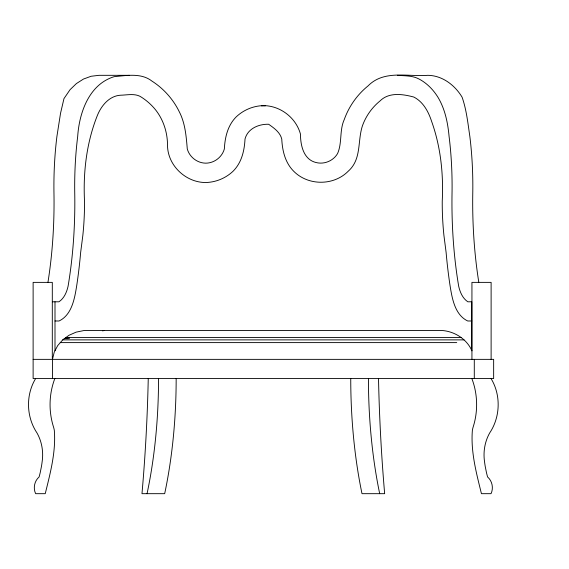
<?xml version="1.0" encoding="UTF-8"?>
<svg xmlns="http://www.w3.org/2000/svg" width="569" height="569" viewBox="0 0 569 569"><rect width="100%" height="100%" fill="white"/><g stroke="black" fill="none" stroke-linecap="round" stroke-linejoin="round"><path stroke-width="0.85" d="M54.837 378.541C48.913 394.04 48.507 411.501 53.607 427.276A38.614 34.005 0 0 1 54.318 430.37C56.047 451.793 50.292 473.145 45.243 493.679L35.648 493.679C32.966 488.131 34.439 480.997 39.09 476.957A106.296 103.736 0 0 0 40.25 472.448L41.466 466.367A104.525 103.046 0 0 0 42.134 461.765C43.607 451.878 41.878 441.508 36.907 432.81C26.252 416.849 25.641 394.957 35.648 378.541M471.929 350.853C467.014 339.401 455.236 331.784 443.009 330.575L83.764 330.575L76.082 332.161L68.934 335.319L62.718 339.878L57.697 345.603L54.226 352.211L52.476 359.359L52.476 378.541M102.498 330.866L103.956 330.575M60.214 342.609L456.751 342.609M478.792 282.181A207.002 79.219 -90 0 1 472.761 193.517A161.688 61.872 -90 0 0 469.845 136.432C467.889 123.274 466.516 109.781 462.099 97.192C454.873 85.115 442.291 75.485 427.774 75.321C407.617 76.922 384.032 69.624 368.051 85.912C357.247 94.66 348.961 106.367 344.295 119.462C339.295 130.308 342.318 142.84 337.566 153.573C333.285 160.899 324.188 164.669 315.98 162.514C303.369 159.412 300.517 145.202 300.453 134.049C295.972 117.683 280.346 105.699 263.383 105.606C253.262 105.898 243.61 109.895 236.249 116.844C227.714 125.372 224.947 137.278 224.35 148.95C222.109 157.129 214.3 163.125 205.814 163.168C197.336 163.125 189.527 157.129 187.279 148.95C186.227 136.275 185.231 123.309 179.285 111.766C173.189 99.276 163.644 88.572 151.93 81.09C141.233 72.69 126.709 75.556 114.248 76.644C89.12 84.269 79.262 112.534 77.69 136.432A161.688 61.872 90 0 0 74.745 193.517A207.002 79.219 90 0 1 68.074 286.264C66.737 292.21 64.126 298.355 58.927 301.805L52.362 301.79M129.419 75.321L98.992 75.321L91.125 76.26L83.515 79.034L76.417 83.558L70.065 89.674L63.97 98.608L60.534 113.274L56.914 136.432A161.688 61.872 90 0 0 53.97 193.517A207.002 79.219 90 0 1 47.974 282.181M261.42 105.862L265.346 105.862M55.001 320.98L59.034 321.001C72.028 314.821 74.688 298.17 76.737 285.482A226.946 86.851 90 0 0 80.649 252.472L82.825 235.552A191.988 116.88 -90 0 0 84.525 201.291C83.053 172.151 86.552 142.506 97.434 115.294C101.382 105.578 109.362 95.855 120.6 95.208C127.548 95.059 135.6 92.996 141.681 97.342C146.873 100.706 151.503 104.86 155.415 109.653C163.531 119.824 167.613 132.812 167.514 145.771C167.926 165.764 185.971 182.599 205.814 182.528C215.985 182.229 225.673 178.218 233.07 171.233C241.626 162.691 244.421 150.764 245.011 139.056C247.636 128.608 258.71 123.957 268.668 124.262C274.08 128.132 280.048 132.2 281.762 139.056C282.352 150.764 285.147 162.691 293.696 171.233C308.192 185.914 333.711 185.914 348.207 171.233C361.784 159.256 357.36 141.119 362.439 125.799C365.903 116.09 372.048 107.413 380.056 100.926C388.976 91.986 402.738 94.084 413.805 97.043C423.229 101.837 428.436 111.645 431.594 121.311C440.755 146.873 443.571 174.278 442.241 201.291A191.988 116.88 -90 0 0 443.941 235.552L446.117 252.472A226.946 86.851 90 0 0 450.029 285.482C452.078 298.17 454.745 314.821 467.739 321.001L471.765 320.98M65.727 337.438L461.039 337.438M62.718 339.878L464.048 339.878M33.123 359.359L493.65 359.359L493.65 378.541L33.123 378.541L33.123 282.373L52.305 282.373L52.305 358.477M397.347 75.321C404.701 75.905 412.333 75.442 419.061 79.034C426.942 83.188 433.229 89.682 437.917 97.192C445.086 109.12 447.817 122.762 449.083 136.432A161.688 61.872 90 0 1 452.028 193.517A207.002 79.219 -90 0 0 458.692 286.264C460.036 292.21 462.64 298.355 467.839 301.805L471.765 301.79L471.765 350.632M491.033 378.541C501.04 394.957 500.428 416.849 489.774 432.81C484.802 441.508 483.074 451.878 484.546 461.765A104.525 103.046 0 0 0 485.215 466.367L486.431 472.448A106.296 103.736 0 0 0 487.59 476.957C492.242 480.997 493.714 488.131 491.033 493.679L481.438 493.679C476.388 473.145 470.634 451.793 472.37 430.37A38.614 34.005 0 0 1 473.074 427.276C478.173 411.501 477.768 394.04 471.85 378.541M491.118 359.359L491.118 282.373L471.936 282.373L471.936 359.359M474.29 359.359L474.29 378.541M55.001 301.79L55.001 350.632M148.253 378.541A705.091 278.895 90 0 1 141.98 493.679L164.676 493.679A242.792 96.033 90 0 0 176.162 378.541M158.538 378.541A242.792 96.033 90 0 1 147.051 493.679M350.746 378.541A242.792 94.084 90 0 0 361.998 493.679L384.658 493.679A705.091 273.234 90 0 1 378.513 378.541M379.687 493.679A242.792 94.084 90 0 1 368.435 378.541M69.034 337.438L64.219 338.655L69.297 338.655L69.034 337.438"/></g></svg>
